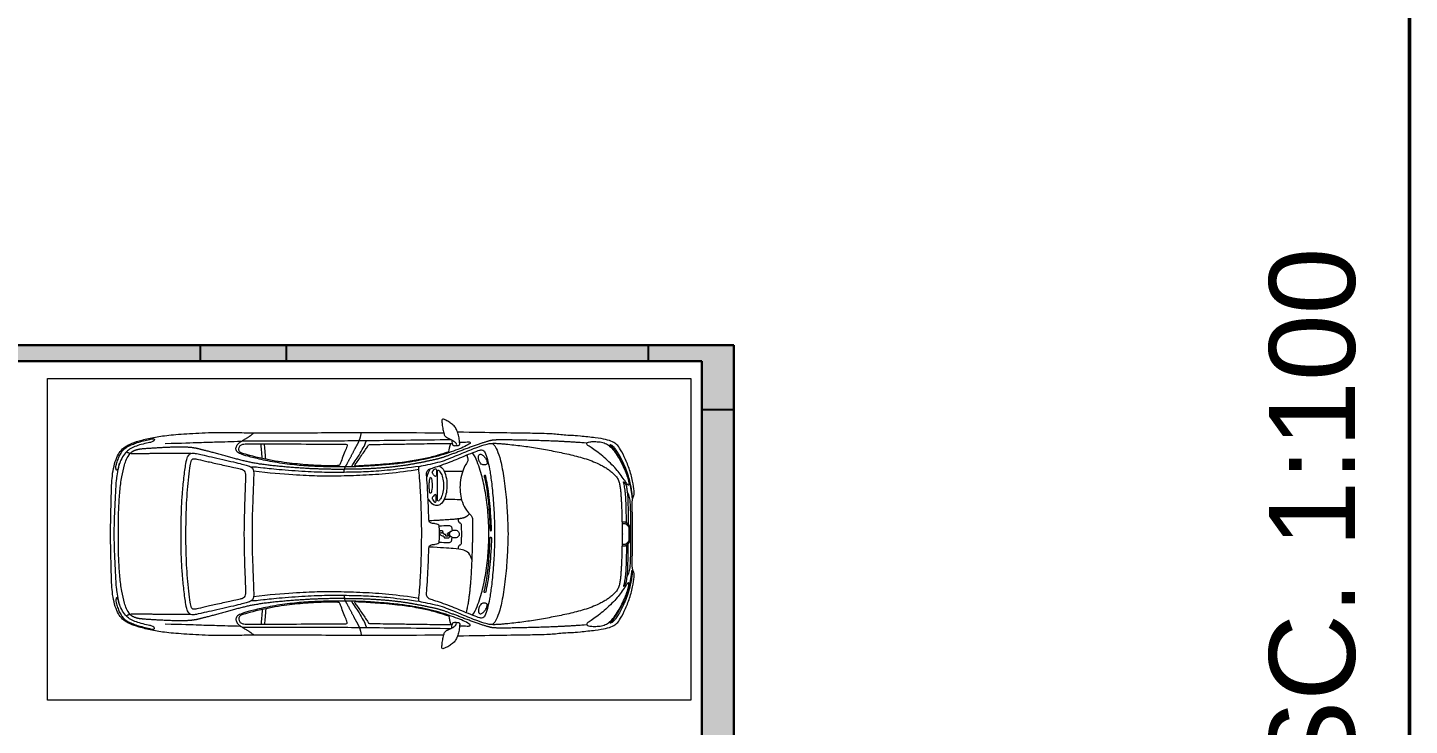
# Model space of a CAD drawing. Header units: metres. Extents: x 42 to 294, y -52 to 32.
# Drawn here: x 154.91 to 167.79, y -3.41 to 3.1 of the extents above; entities that cross this region are included whole.
import ezdxf

# ---------------------------------------------------------------- set-up
doc = ezdxf.new("R2010")
doc.units = ezdxf.units.M
doc.header["$LTSCALE"] = 0.15
for name, color, linetype, lineweight in [('A-WALL', 2, 'Continuous', 30), ('L-DETLGEM', 6, 'Continuous', 9), ('RECUADRO', 82, 'Continuous', 50), ('Vista', 2, 'Continuous', 20)]:
    doc.layers.add(name, color=color, linetype=linetype, lineweight=lineweight)
doc.layers.add('Hatch', color=8, linetype='Continuous')
doc.layers.add('MUROS', color=11, linetype='Continuous')
doc.styles.get("Standard").update_dxf_attribs({"font": 'arial.ttf', "height": 0.15})

# ---------------------------------------------------------------- blocks, each defined once
blk = doc.blocks.new('Coche _2_ - Coche _2_-13-01 P_Baja')
at = {"layer": 'L-DETLGEM'}
for points in [[(-0.731, 0.877), (-0.735, 0.851), (-0.739, 0.829), (-0.745, 0.825), (-0.76, 0.823), (-0.779, 0.824), (-0.795, 0.826), (-0.804, 0.831), (-0.806, 0.838), (-0.805, 0.845), (-0.801, 0.898), (-0.789, 0.944), (-0.772, 0.984), (-0.747, 1.017), (-0.713, 1.04), (-0.674, 1.062), (-0.652, 1.071), (-0.642, 1.069), (-0.638, 1.057), (-0.643, 1.014), (-0.651, 0.962), (-0.662, 0.92), (-0.674, 0.905), (-0.706, 0.89), (-0.726, 0.88), (-0.758, 0.862), (-0.775, 0.845), (-0.776, 0.833)], [(-0.786, 0.949), (-0.936, 0.947), (-1.186, 0.943), (-1.455, 0.939), (-1.611, 0.936), (-1.666, 0.933), (-1.728, 0.926), (-1.803, 0.92), (-1.828, 0.919), (-1.842, 0.921), (-1.918, 0.913), (-2.081, 0.896), (-2.17, 0.882), (-2.234, 0.861), (-2.273, 0.835), (-2.303, 0.796), (-2.353, 0.695), (-2.396, 0.586), (-2.427, 0.459), (-2.433, 0.379), (-2.43, 0.355), (-2.419, 0.331), (-2.415, 0.316), (-2.413, 0.283), (-2.417, 0.165), (-2.417, 0), (-2.417, -0.165), (-2.413, -0.283), (-2.415, -0.316), (-2.419, -0.331), (-2.43, -0.355), (-2.433, -0.379), (-2.427, -0.459), (-2.396, -0.586), (-2.353, -0.695), (-2.303, -0.796), (-2.273, -0.835), (-2.234, -0.861), (-2.17, -0.882), (-2.081, -0.896), (-1.918, -0.913), (-1.842, -0.921), (-1.828, -0.919), (-1.803, -0.92), (-1.728, -0.926), (-1.666, -0.933), (-1.611, -0.936), (-1.455, -0.939), (-1.186, -0.943), (-0.936, -0.947), (-0.786, -0.949)], [(-0.656, 0.944), (-0.149, 0.946), (0.226, 0.946), (0.907, 0.943), (1.119, 0.941), (1.289, 0.948), (1.502, 0.948), (1.751, 0.935), (1.936, 0.92), (2.065, 0.899), (2.19, 0.868), (2.271, 0.839), (2.328, 0.806), (2.371, 0.759), (2.4, 0.699), (2.425, 0.611), (2.437, 0.522), (2.443, 0.394), (2.448, 0.169), (2.451, 0), (2.448, -0.169), (2.443, -0.394), (2.437, -0.522), (2.425, -0.611), (2.4, -0.699), (2.371, -0.759), (2.328, -0.806), (2.271, -0.839), (2.19, -0.868), (2.065, -0.899), (1.936, -0.92), (1.751, -0.935), (1.502, -0.948), (1.289, -0.948), (1.119, -0.941), (0.907, -0.943), (0.226, -0.946), (-0.149, -0.946), (-0.656, -0.944)], [(0.272, 0.575), (0.273, 0.581), (0.272, 0.586), (0.272, 0.592), (0.271, 0.597), (0.27, 0.602), (0.268, 0.606), (0.267, 0.611), (0.264, 0.616), (0.262, 0.622), (0.259, 0.628), (0.256, 0.634), (0.252, 0.641), (0.248, 0.648), (0.244, 0.655), (0.24, 0.664), (0.235, 0.673), (0.23, 0.682), (0.224, 0.692), (0.219, 0.703), (0.213, 0.713), (0.208, 0.724), (0.202, 0.735), (0.197, 0.745), (0.191, 0.755), (0.186, 0.765), (0.182, 0.774), (0.177, 0.783), (0.173, 0.791), (0.169, 0.798), (0.165, 0.805), (0.161, 0.812), (0.158, 0.818), (0.155, 0.823), (0.152, 0.828), (0.149, 0.833), (0.147, 0.838), (0.144, 0.842), (0.142, 0.846), (0.14, 0.85), (0.138, 0.854), (0.136, 0.858), (0.135, 0.862), (0.133, 0.867), (0.131, 0.871), (0.13, 0.876), (0.128, 0.88), (0.126, 0.885), (0.124, 0.891), (0.123, 0.896), (0.121, 0.903), (0.119, 0.91), (0.116, 0.919), (0.114, 0.929), (0.112, 0.942), (0.111, 0.946)], [(1.239, 0.859), (1.221, 0.87), (1.206, 0.88), (1.193, 0.888), (1.181, 0.895), (1.171, 0.901), (1.162, 0.906), (1.155, 0.911), (1.148, 0.915), (1.142, 0.919), (1.136, 0.923), (1.129, 0.929), (1.123, 0.936), (1.118, 0.943)], [(-2.414, 0.367), (-2.413, 0.379), (-2.409, 0.41), (-2.4, 0.464), (-2.385, 0.519), (-2.361, 0.595), (-2.335, 0.657), (-2.292, 0.74), (-2.262, 0.786), (-2.246, 0.809), (-2.224, 0.826), (-2.212, 0.832), (-2.206, 0.833), (-2.207, 0.829), (-2.214, 0.823), (-2.228, 0.81), (-2.243, 0.789), (-2.255, 0.772), (-2.269, 0.752), (-2.275, 0.741)], [(-2.163, 0.845), (-2.177, 0.839), (-2.203, 0.823), (-2.245, 0.777), (-2.283, 0.718), (-2.318, 0.657), (-2.35, 0.585), (-2.371, 0.528), (-2.383, 0.478), (-2.384, 0.462), (-2.381, 0.454), (-2.372, 0.455), (-2.363, 0.469), (-2.352, 0.489), (-2.325, 0.527), (-2.312, 0.544)], [(-2.312, 0.544), (-2.299, 0.562), (-2.276, 0.592), (-2.227, 0.646), (-2.168, 0.701), (-2.111, 0.749), (-2.054, 0.791), (-2.007, 0.822), (-1.993, 0.832), (-1.99, 0.844), (-1.996, 0.855), (-2.017, 0.86), (-2.057, 0.862), (-2.119, 0.86), (-2.149, 0.851), (-2.163, 0.845)], [(-1.992, 0.847), (-1.952, 0.85), (-1.912, 0.853), (-1.873, 0.856), (-1.834, 0.858), (-1.796, 0.86), (-1.76, 0.862), (-1.724, 0.864), (-1.689, 0.866), (-1.656, 0.867), (-1.624, 0.868), (-1.593, 0.869), (-1.562, 0.87), (-1.533, 0.871), (-1.503, 0.872), (-1.474, 0.873), (-1.446, 0.873), (-1.417, 0.874), (-1.388, 0.875), (-1.36, 0.875), (-1.333, 0.876), (-1.307, 0.876), (-1.282, 0.877), (-1.259, 0.877), (-1.238, 0.877), (-1.219, 0.877), (-1.202, 0.877), (-1.187, 0.877), (-1.173, 0.877), (-1.161, 0.877), (-1.15, 0.877), (-1.141, 0.876), (-1.132, 0.876), (-1.125, 0.875), (-1.118, 0.875), (-1.111, 0.874), (-1.104, 0.873), (-1.097, 0.871), (-1.089, 0.87), (-1.08, 0.867), (-1.071, 0.865), (-1.059, 0.861), (-1.047, 0.858), (-1.033, 0.853), (-1.018, 0.849), (-1.003, 0.844), (-0.986, 0.838), (-0.968, 0.832), (-0.95, 0.826), (-0.932, 0.819), (-0.913, 0.812), (-0.893, 0.805), (-0.874, 0.797), (-0.854, 0.79), (-0.835, 0.783), (-0.816, 0.775), (-0.798, 0.768), (-0.78, 0.761), (-0.763, 0.755), (-0.746, 0.749), (-0.73, 0.743), (-0.715, 0.737), (-0.7, 0.732), (-0.687, 0.727), (-0.674, 0.722), (-0.662, 0.718), (-0.65, 0.714), (-0.639, 0.711), (-0.629, 0.708), (-0.618, 0.705), (-0.608, 0.702), (-0.598, 0.699), (-0.587, 0.696), (-0.576, 0.694), (-0.565, 0.691), (-0.554, 0.689), (-0.542, 0.686), (-0.53, 0.684), (-0.519, 0.681), (-0.506, 0.679), (-0.494, 0.676), (-0.482, 0.674), (-0.47, 0.671), (-0.457, 0.669), (-0.445, 0.666), (-0.432, 0.664), (-0.419, 0.661), (-0.405, 0.659), (-0.392, 0.656), (-0.378, 0.653), (-0.363, 0.651), (-0.348, 0.648), (-0.334, 0.646), (-0.318, 0.643), (-0.303, 0.641), (-0.288, 0.639), (-0.272, 0.636), (-0.256, 0.634), (-0.24, 0.632), (-0.224, 0.63), (-0.208, 0.628), (-0.191, 0.626), (-0.174, 0.624), (-0.155, 0.622), (-0.137, 0.621), (-0.117, 0.619), (-0.097, 0.617), (-0.076, 0.616), (-0.055, 0.614), (-0.034, 0.613), (-0.012, 0.611), (0.009, 0.61), (0.03, 0.609), (0.051, 0.608), (0.071, 0.607), (0.091, 0.606), (0.111, 0.606), (0.131, 0.605), (0.15, 0.605), (0.169, 0.605), (0.188, 0.604), (0.206, 0.604), (0.224, 0.604), (0.242, 0.603), (0.26, 0.603), (0.278, 0.603), (0.296, 0.602), (0.314, 0.602), (0.333, 0.602), (0.351, 0.602), (0.369, 0.602), (0.388, 0.603), (0.407, 0.603), (0.426, 0.603), (0.445, 0.604), (0.465, 0.604), (0.484, 0.605), (0.504, 0.606), (0.524, 0.606), (0.545, 0.607), (0.566, 0.608), (0.588, 0.609), (0.61, 0.61), (0.633, 0.612), (0.656, 0.613), (0.681, 0.615), (0.706, 0.616), (0.731, 0.618), (0.757, 0.62), (0.783, 0.622), (0.809, 0.624), (0.835, 0.627), (0.861, 0.629), (0.887, 0.631), (0.912, 0.634), (0.937, 0.637), (0.961, 0.639), (0.984, 0.642), (1.007, 0.645), (1.029, 0.648), (1.05, 0.651), (1.071, 0.654), (1.091, 0.658), (1.11, 0.661), (1.129, 0.665), (1.148, 0.668), (1.166, 0.672), (1.185, 0.677), (1.204, 0.681), (1.224, 0.686), (1.244, 0.691), (1.264, 0.696), (1.285, 0.702), (1.306, 0.707), (1.328, 0.713), (1.349, 0.719), (1.372, 0.725), (1.394, 0.732), (1.417, 0.738), (1.44, 0.744), (1.462, 0.75), (1.483, 0.756), (1.504, 0.761), (1.523, 0.766), (1.541, 0.771), (1.558, 0.776), (1.573, 0.78), (1.587, 0.783), (1.599, 0.786), (1.61, 0.789), (1.621, 0.792), (1.631, 0.794), (1.64, 0.796), (1.649, 0.798), (1.657, 0.8), (1.666, 0.801), (1.674, 0.802), (1.682, 0.804), (1.691, 0.805), (1.7, 0.806), (1.709, 0.807), (1.719, 0.807), (1.729, 0.808), (1.741, 0.809), (1.753, 0.809), (1.766, 0.81), (1.779, 0.81), (1.794, 0.81), (1.809, 0.81), (1.826, 0.81), (1.843, 0.81), (1.861, 0.809), (1.88, 0.808), (1.9, 0.808), (1.92, 0.807), (1.941, 0.806), (1.962, 0.805), (1.983, 0.804), (2.004, 0.803), (2.025, 0.801), (2.045, 0.8), (2.065, 0.799), (2.083, 0.798), (2.101, 0.797), (2.116, 0.796), (2.13, 0.795), (2.141, 0.794), (2.152, 0.793), (2.161, 0.792), (2.169, 0.791), (2.176, 0.79), (2.182, 0.789), (2.188, 0.789), (2.193, 0.788), (2.199, 0.786), (2.204, 0.785), (2.209, 0.784), (2.214, 0.782), (2.219, 0.78), (2.224, 0.779), (2.229, 0.776), (2.234, 0.774), (2.239, 0.771), (2.245, 0.768), (2.25, 0.765), (2.255, 0.762), (2.259, 0.758), (2.264, 0.754), (2.267, 0.751)], [(-1.252, 0.131), (-1.25, 0.184), (-1.243, 0.313), (-1.218, 0.527), (-1.187, 0.693), (-1.154, 0.788), (-1.124, 0.836), (-1.107, 0.846), (-1.084, 0.845), (-1.041, 0.834), (-0.945, 0.802), (-0.781, 0.733), (-0.701, 0.7), (-0.627, 0.673), (-0.532, 0.652), (-0.436, 0.632), (-0.424, 0.628), (-0.423, 0.616), (-0.431, 0.526), (-0.44, 0.414), (-0.448, 0.227), (-0.451, 0.024), (-0.452, 0), (-0.451, -0.016), (-0.451, -0.054)], [(-1.129, 0.109), (-1.128, 0.153), (-1.124, 0.261), (-1.106, 0.459), (-1.088, 0.584), (-1.07, 0.675), (-1.046, 0.756), (-1.03, 0.779), (-1.01, 0.786), (-0.986, 0.781), (-0.914, 0.753), (-0.82, 0.715), (-0.757, 0.689), (-0.675, 0.656), (-0.597, 0.629), (-0.531, 0.61), (-0.509, 0.597), (-0.496, 0.578), (-0.497, 0.547), (-0.507, 0.409), (-0.513, 0.288), (-0.516, 0.185), (-0.517, 0.129), (-0.523, 0.108), (-0.54, 0.099), (-0.58, 0.096), (-0.606, 0.09), (-0.614, 0.077), (-0.616, 0.051), (-0.617, 0), (-0.617, -0.034), (-0.616, -0.047)], [(-0.804, 0.855), (-0.835, 0.856), (-0.863, 0.857), (-0.888, 0.859), (-0.901, 0.857), (-0.906, 0.849), (-0.9, 0.841), (-0.839, 0.807), (-0.772, 0.782), (-0.678, 0.748), (-0.58, 0.719), (-0.474, 0.694), (-0.374, 0.676), (-0.248, 0.656), (-0.101, 0.643), (0.044, 0.632), (0.18, 0.626), (0.313, 0.626), (0.442, 0.626), (0.604, 0.632), (0.777, 0.647), (0.966, 0.675), (1.127, 0.713), (1.212, 0.736), (1.264, 0.756), (1.283, 0.782), (1.28, 0.817), (1.259, 0.844), (1.233, 0.865), (1.219, 0.868), (1.127, 0.868), (0.872, 0.868), (0.596, 0.869), (0.33, 0.869), (0.081, 0.872), (-0.275, 0.875), (-0.596, 0.88), (-0.726, 0.88)], [(-0.703, 0.766), (-0.644, 0.747), (-0.591, 0.73), (-0.53, 0.714), (-0.47, 0.7), (-0.4, 0.687), (-0.326, 0.674), (-0.255, 0.665), (-0.15, 0.654), (-0.038, 0.645), (0.052, 0.639), (0.118, 0.635), (0.155, 0.633), (0.169, 0.634), (0.174, 0.635), (0.175, 0.639), (0.165, 0.653), (0.136, 0.693), (0.102, 0.744), (0.071, 0.788), (0.049, 0.823), (0.045, 0.831), (0.041, 0.833), (0.033, 0.834), (-0.06, 0.836), (-0.184, 0.837), (-0.35, 0.84), (-0.548, 0.843), (-0.699, 0.845), (-0.736, 0.845)], [(-0.701, 0.757), (-0.707, 0.788), (-0.715, 0.821), (-0.724, 0.845)], [(0.205, 0.627), (0.164, 0.689), (0.132, 0.734), (0.092, 0.807), (0.075, 0.836), (0.063, 0.872)], [(1.247, 0.77), (1.252, 0.776), (1.257, 0.793), (1.248, 0.822), (1.226, 0.836), (1.189, 0.842), (1.12, 0.841), (0.973, 0.84), (0.556, 0.839), (0.309, 0.837), (0.249, 0.837), (0.242, 0.832), (0.242, 0.82), (0.264, 0.771), (0.281, 0.727), (0.289, 0.706)], [(1.003, 0.697), (1.008, 0.756), (1.012, 0.806), (1.016, 0.84)], [(1.035, 0.703), (1.039, 0.759), (1.044, 0.808), (1.047, 0.841)], [(1.235, 0.862), (1.321, 0.859), (1.478, 0.855), (1.6, 0.851), (1.78, 0.845), (1.941, 0.841)], [(2.384, 0.684), (2.379, 0.699), (2.37, 0.728), (2.347, 0.764), (2.324, 0.793), (2.293, 0.815), (2.25, 0.835), (2.202, 0.852), (2.145, 0.868), (2.082, 0.884), (2.052, 0.889), (2.042, 0.885), (2.041, 0.877), (2.045, 0.868), (2.059, 0.86), (2.07, 0.857)], [(2.07, 0.857), (2.08, 0.853), (2.109, 0.848), (2.185, 0.83), (2.235, 0.811), (2.286, 0.784), (2.32, 0.748), (2.356, 0.689), (2.374, 0.633), (2.38, 0.603), (2.389, 0.595), (2.398, 0.597), (2.401, 0.61), (2.399, 0.638), (2.389, 0.67), (2.384, 0.684)], [(-2.275, 0.741), (-2.282, 0.731), (-2.294, 0.708), (-2.311, 0.678), (-2.326, 0.65), (-2.344, 0.608), (-2.36, 0.57), (-2.372, 0.534), (-2.385, 0.493), (-2.394, 0.457), (-2.401, 0.421), (-2.407, 0.382), (-2.41, 0.357), (-2.411, 0.343), (-2.412, 0.34), (-2.414, 0.339), (-2.416, 0.341), (-2.416, 0.343), (-2.416, 0.356), (-2.414, 0.367)], [(-0.925, 0.758), (-0.959, 0.706), (-1.001, 0.588), (-1.038, 0.439), (-1.067, 0.245), (-1.078, 0.061), (-1.076, 0), (-1.078, -0.061), (-1.067, -0.245), (-1.038, -0.439), (-1.001, -0.588), (-0.959, -0.706), (-0.925, -0.758)], [(-1.014, 0.739), (-1.02, 0.735), (-1.033, 0.724), (-1.05, 0.701), (-1.059, 0.679), (-1.064, 0.66), (-1.059, 0.65), (-1.048, 0.645), (-1.036, 0.644), (-1.031, 0.644)], [(-1.031, 0.644), (-1.025, 0.644), (-1.015, 0.645), (-0.999, 0.657), (-0.983, 0.69), (-0.979, 0.717), (-0.983, 0.737), (-0.994, 0.746), (-1.007, 0.743), (-1.014, 0.739)], [(-0.873, -0.736), (-0.882, -0.696), (-0.882, -0.682), (-0.877, -0.669), (-0.847, -0.628), (-0.819, -0.548), (-0.806, -0.455), (-0.81, -0.371), (-0.826, -0.296), (-0.867, -0.217), (-0.91, -0.175), (-0.924, -0.157), (-0.926, -0.119), (-0.924, 0), (-0.924, 0.007), (-0.924, 0.015), (-0.924, 0.023), (-0.924, 0.031), (-0.924, 0.04), (-0.924, 0.049), (-0.924, 0.06), (-0.924, 0.071), (-0.923, 0.084), (-0.923, 0.098), (-0.923, 0.113), (-0.922, 0.13), (-0.922, 0.148), (-0.921, 0.167), (-0.92, 0.187), (-0.919, 0.209), (-0.919, 0.232), (-0.917, 0.256), (-0.916, 0.281), (-0.915, 0.306), (-0.914, 0.331), (-0.912, 0.356), (-0.911, 0.381), (-0.909, 0.404), (-0.908, 0.426), (-0.906, 0.447), (-0.905, 0.467), (-0.903, 0.486), (-0.901, 0.505), (-0.9, 0.523), (-0.898, 0.542), (-0.896, 0.559), (-0.893, 0.578), (-0.891, 0.596), (-0.888, 0.615), (-0.885, 0.636), (-0.881, 0.657), (-0.877, 0.681), (-0.872, 0.706), (-0.867, 0.734)], [(0.289, 0.706), (0.297, 0.685), (0.313, 0.646), (0.32, 0.638), (0.344, 0.636), (0.438, 0.636), (0.533, 0.639), (0.635, 0.645), (0.73, 0.655), (0.832, 0.667), (0.939, 0.683), (1.067, 0.709), (1.186, 0.741), (1.231, 0.755), (1.243, 0.763), (1.247, 0.77)], [(1.129, 0.168), (1.127, 0.229), (1.122, 0.364), (1.116, 0.518), (1.114, 0.575), (1.122, 0.609), (1.14, 0.628), (1.189, 0.644), (1.368, 0.687), (1.606, 0.74), (1.667, 0.754), (1.693, 0.756), (1.715, 0.746), (1.731, 0.723), (1.748, 0.67), (1.767, 0.523), (1.782, 0.371), (1.788, 0.256), (1.793, 0.118), (1.793, 0), (1.793, -0.079), (1.792, -0.122)], [(1.204, 0.154), (1.203, 0.211), (1.199, 0.343), (1.193, 0.474), (1.19, 0.542), (1.192, 0.57), (1.203, 0.589), (1.219, 0.601), (1.248, 0.61), (1.31, 0.622), (1.458, 0.656), (1.569, 0.681), (1.656, 0.7), (1.675, 0.703), (1.69, 0.697), (1.7, 0.682), (1.71, 0.625), (1.725, 0.5), (1.735, 0.384), (1.743, 0.254), (1.746, 0.143), (1.748, 0.032), (1.747, 0), (1.747, -0.021), (1.747, -0.045)], [(1.701, 0.752), (1.719, 0.752), (1.739, 0.752), (1.76, 0.752), (1.782, 0.752), (1.804, 0.752), (1.827, 0.752), (1.85, 0.752), (1.872, 0.751), (1.894, 0.751), (1.915, 0.751), (1.935, 0.751), (1.955, 0.75), (1.975, 0.75), (1.994, 0.75), (2.014, 0.75), (2.033, 0.75), (2.053, 0.749), (2.073, 0.749), (2.092, 0.749), (2.111, 0.748), (2.129, 0.748), (2.147, 0.748), (2.162, 0.748), (2.177, 0.747), (2.189, 0.747), (2.2, 0.747), (2.21, 0.747), (2.218, 0.747), (2.225, 0.747), (2.232, 0.747), (2.237, 0.747), (2.242, 0.747), (2.246, 0.748), (2.25, 0.748), (2.253, 0.748), (2.257, 0.749), (2.26, 0.749), (2.263, 0.75), (2.267, 0.75), (2.27, 0.751), (2.274, 0.752), (2.278, 0.753), (2.282, 0.755), (2.286, 0.756), (2.291, 0.758), (2.295, 0.76), (2.301, 0.763), (2.304, 0.764)], [(2.267, 0.751), (2.297, 0.713), (2.322, 0.645), (2.347, 0.536), (2.365, 0.401), (2.374, 0.249), (2.378, 0.07), (2.377, 0), (2.378, -0.07), (2.374, -0.249), (2.365, -0.401), (2.347, -0.536), (2.322, -0.645), (2.297, -0.713), (2.267, -0.751)], [(2.366, 0.659), (2.386, 0.573), (2.396, 0.499), (2.402, 0.394), (2.411, 0.204), (2.416, 0.04), (2.416, 0), (2.416, -0.04), (2.411, -0.204), (2.402, -0.394), (2.396, -0.499), (2.386, -0.573), (2.366, -0.659)], [(-0.432, 0.63), (-0.327, 0.616), (-0.146, 0.593), (0.048, 0.579), (0.224, 0.575), (0.413, 0.573), (0.589, 0.578), (0.868, 0.597), (1.042, 0.617), (1.111, 0.624), (1.12, 0.625), (1.136, 0.622)], [(-0.425, 0.6), (-0.332, 0.585), (-0.133, 0.56), (0.093, 0.546), (0.339, 0.539), (0.521, 0.539), (0.723, 0.548), (0.971, 0.567), (1.117, 0.587)], [(-2.367, 0.392), (-2.381, 0.374), (-2.391, 0.338), (-2.397, 0.294), (-2.399, 0.232), (-2.402, 0.13), (-2.402, 0), (-2.402, -0.13), (-2.399, -0.232), (-2.397, -0.294), (-2.391, -0.338), (-2.381, -0.374), (-2.367, -0.392)], [(-2.361, 0.107), (-2.358, 0.269), (-2.355, 0.336), (-2.349, 0.395), (-2.341, 0.453), (-2.334, 0.475), (-2.332, 0.488), (-2.34, 0.488), (-2.347, 0.476), (-2.358, 0.453), (-2.365, 0.419), (-2.373, 0.34), (-2.375, 0.27), (-2.376, 0.116), (-2.375, 0.092)], [(-0.451, -0.054), (-0.45, -0.092), (-0.448, -0.227), (-0.44, -0.414), (-0.431, -0.526), (-0.423, -0.616), (-0.424, -0.628), (-0.436, -0.632), (-0.532, -0.652), (-0.627, -0.673), (-0.701, -0.7), (-0.781, -0.733), (-0.945, -0.802), (-1.041, -0.834), (-1.084, -0.845), (-1.107, -0.846), (-1.124, -0.836), (-1.154, -0.788), (-1.187, -0.693), (-1.218, -0.527), (-1.243, -0.313), (-1.254, -0.119), (-1.257, 0), (-1.255, 0.079), (-1.252, 0.131)], [(-0.918, 0.238), (-0.907, 0.198), (-0.879, 0.165), (-0.834, 0.145), (-0.767, 0.137), (-0.629, 0.128), (-0.519, 0.122)], [(-0.792, -0.14), (-0.792, -0.117), (-0.798, -0.107), (-0.812, -0.104), (-0.82, -0.093), (-0.82, -0.071), (-0.821, -0.024), (-0.821, 0), (-0.821, 0.024), (-0.82, 0.071), (-0.82, 0.093), (-0.812, 0.104), (-0.798, 0.107), (-0.792, 0.117), (-0.792, 0.14)], [(1.792, -0.122), (1.791, -0.164), (1.788, -0.256), (1.782, -0.371), (1.767, -0.523), (1.748, -0.67), (1.731, -0.723), (1.715, -0.746), (1.693, -0.756), (1.667, -0.754), (1.606, -0.74), (1.368, -0.687), (1.189, -0.644), (1.14, -0.628), (1.122, -0.609), (1.114, -0.575), (1.116, -0.518), (1.122, -0.364), (1.13, -0.161), (1.131, 0), (1.13, 0.108), (1.129, 0.168)], [(1.747, -0.045), (1.747, -0.069), (1.746, -0.143), (1.743, -0.254), (1.735, -0.384), (1.725, -0.5), (1.71, -0.625), (1.7, -0.682), (1.69, -0.697), (1.675, -0.703), (1.656, -0.7), (1.569, -0.681), (1.458, -0.656), (1.31, -0.622), (1.248, -0.61), (1.219, -0.601), (1.203, -0.589), (1.192, -0.57), (1.19, -0.542), (1.193, -0.474), (1.199, -0.343), (1.204, -0.146), (1.207, 0), (1.205, 0.097), (1.204, 0.154)], [(-2.319, -0.114), (-2.32, -0.114), (-2.33, -0.113), (-2.338, -0.113), (-2.344, -0.113), (-2.348, -0.112), (-2.351, -0.112), (-2.354, -0.111), (-2.356, -0.11), (-2.357, -0.109), (-2.359, -0.108), (-2.36, -0.107), (-2.362, -0.106), (-2.363, -0.105), (-2.365, -0.103), (-2.367, -0.102), (-2.369, -0.1), (-2.371, -0.097), (-2.373, -0.095), (-2.375, -0.092), (-2.377, -0.089), (-2.38, -0.086), (-2.382, -0.084), (-2.384, -0.081), (-2.386, -0.079), (-2.387, -0.076), (-2.389, -0.074), (-2.39, -0.073), (-2.391, -0.071), (-2.391, -0.069), (-2.392, -0.068), (-2.393, -0.067), (-2.393, -0.065), (-2.393, -0.064), (-2.394, -0.061), (-2.394, -0.058), (-2.394, -0.052), (-2.394, -0.044), (-2.394, -0.034), (-2.394, -0.019), (-2.394, 0), (-2.394, 0.019), (-2.394, 0.034), (-2.394, 0.044), (-2.394, 0.052), (-2.394, 0.058), (-2.394, 0.061), (-2.393, 0.064), (-2.393, 0.065), (-2.393, 0.067), (-2.392, 0.068), (-2.391, 0.069), (-2.391, 0.071), (-2.39, 0.073), (-2.389, 0.074), (-2.387, 0.076), (-2.386, 0.079), (-2.384, 0.081), (-2.382, 0.084), (-2.38, 0.086), (-2.377, 0.089), (-2.375, 0.092), (-2.373, 0.095), (-2.371, 0.097), (-2.369, 0.1), (-2.367, 0.102), (-2.365, 0.103), (-2.363, 0.105), (-2.362, 0.106), (-2.36, 0.107), (-2.359, 0.108), (-2.357, 0.109), (-2.356, 0.11), (-2.354, 0.111), (-2.351, 0.112), (-2.348, 0.112), (-2.344, 0.113), (-2.338, 0.113), (-2.33, 0.113), (-2.32, 0.114), (-2.319, 0.114)], [(-2.319, -0.099), (-2.323, -0.099), (-2.331, -0.099), (-2.337, -0.099), (-2.342, -0.099), (-2.345, -0.098), (-2.347, -0.098), (-2.349, -0.098), (-2.35, -0.097), (-2.351, -0.097), (-2.353, -0.096), (-2.354, -0.096), (-2.355, -0.095), (-2.356, -0.095), (-2.357, -0.094), (-2.358, -0.093), (-2.359, -0.092), (-2.361, -0.091), (-2.362, -0.089), (-2.363, -0.088), (-2.365, -0.087), (-2.366, -0.085), (-2.367, -0.084), (-2.369, -0.082), (-2.37, -0.081), (-2.371, -0.079), (-2.372, -0.078), (-2.374, -0.076), (-2.375, -0.075), (-2.376, -0.073), (-2.377, -0.072), (-2.378, -0.071), (-2.379, -0.069), (-2.379, -0.068), (-2.38, -0.067), (-2.381, -0.066), (-2.381, -0.064), (-2.381, -0.063), (-2.382, -0.062), (-2.382, -0.06), (-2.382, -0.059), (-2.383, -0.056), (-2.383, -0.053), (-2.383, -0.047), (-2.383, -0.04), (-2.383, -0.03), (-2.383, -0.017), (-2.383, 0), (-2.383, 0.017), (-2.383, 0.03), (-2.383, 0.04), (-2.383, 0.047), (-2.383, 0.053), (-2.383, 0.056), (-2.382, 0.059), (-2.382, 0.06), (-2.382, 0.062), (-2.381, 0.063), (-2.381, 0.064), (-2.381, 0.066), (-2.38, 0.067), (-2.379, 0.068), (-2.379, 0.069), (-2.378, 0.071), (-2.377, 0.072), (-2.376, 0.073), (-2.375, 0.075), (-2.374, 0.076), (-2.372, 0.078), (-2.371, 0.079), (-2.37, 0.081), (-2.369, 0.082), (-2.367, 0.084), (-2.366, 0.085), (-2.365, 0.087), (-2.363, 0.088), (-2.362, 0.089), (-2.361, 0.091), (-2.359, 0.092), (-2.358, 0.093), (-2.357, 0.094), (-2.356, 0.095), (-2.355, 0.095), (-2.354, 0.096), (-2.353, 0.096), (-2.351, 0.097), (-2.35, 0.097), (-2.349, 0.098), (-2.347, 0.098), (-2.345, 0.098), (-2.342, 0.099), (-2.337, 0.099), (-2.331, 0.099), (-2.323, 0.099), (-2.319, 0.099)], [(-0.616, -0.047), (-0.616, -0.06), (-0.614, -0.077), (-0.606, -0.09), (-0.58, -0.096), (-0.54, -0.099), (-0.523, -0.108), (-0.517, -0.129), (-0.516, -0.185), (-0.513, -0.288), (-0.507, -0.409), (-0.497, -0.547), (-0.496, -0.578), (-0.509, -0.597), (-0.531, -0.61), (-0.597, -0.629), (-0.675, -0.656), (-0.757, -0.689), (-0.82, -0.715), (-0.914, -0.753), (-0.986, -0.781), (-1.01, -0.786), (-1.03, -0.779), (-1.046, -0.756), (-1.07, -0.675), (-1.088, -0.584), (-1.106, -0.459), (-1.124, -0.261), (-1.13, -0.098), (-1.131, 0), (-1.13, 0.066), (-1.129, 0.109)], [(-0.712, -0.009), (-0.713, -0.012), (-0.717, -0.022), (-0.734, -0.034), (-0.75, -0.037), (-0.772, -0.036), (-0.79, -0.029), (-0.8, -0.014), (-0.801, 0), (-0.8, 0.009), (-0.799, 0.014)], [(-0.799, 0.014), (-0.797, 0.019), (-0.79, 0.029), (-0.772, 0.036), (-0.75, 0.037), (-0.734, 0.034), (-0.717, 0.022), (-0.711, 0.007), (-0.711, 0), (-0.711, -0.005), (-0.712, -0.009)], [(-0.613, 0.076), (-0.647, 0.078), (-0.702, 0.079), (-0.719, 0.077), (-0.729, 0.069), (-0.733, 0.056), (-0.734, 0.034)], [(-0.722, 0.025), (-0.704, 0.012), (-0.695, 0.008), (-0.692, 0.003), (-0.691, 0), (-0.692, -0.003), (-0.695, -0.008), (-0.704, -0.012), (-0.722, -0.025)], [(-0.699, 0.01), (-0.696, 0.014), (-0.694, 0.02), (-0.691, 0.021), (-0.68, 0.021), (-0.677, 0.019), (-0.676, 0.016), (-0.676, 0.008), (-0.672, 0.005), (-0.665, 0.005), (-0.662, 0.004), (-0.66, 0), (-0.657, -0.005), (-0.654, -0.007), (-0.648, -0.008), (-0.64, -0.008), (-0.635, -0.01), (-0.635, -0.013), (-0.639, -0.014), (-0.645, -0.013), (-0.648, -0.015), (-0.65, -0.02), (-0.65, -0.024), (-0.646, -0.027), (-0.641, -0.029), (-0.631, -0.03), (-0.622, -0.03), (-0.619, -0.029), (-0.618, -0.026), (-0.619, -0.015), (-0.619, -0.003), (-0.619, 0), (-0.621, 0.004), (-0.63, 0.01), (-0.644, 0.017), (-0.652, 0.018), (-0.657, 0.021), (-0.657, 0.027), (-0.661, 0.034), (-0.667, 0.037), (-0.676, 0.037), (-0.701, 0.036), (-0.708, 0.033), (-0.711, 0.026), (-0.711, 0.017)], [(-2.361, -0.107), (-2.358, -0.269), (-2.355, -0.336), (-2.349, -0.395), (-2.341, -0.453), (-2.334, -0.475), (-2.332, -0.488), (-2.34, -0.488), (-2.347, -0.476), (-2.358, -0.453), (-2.365, -0.419), (-2.373, -0.34), (-2.375, -0.27), (-2.376, -0.116), (-2.375, -0.092)], [(-0.896, -0.188), (-0.895, -0.186), (-0.889, -0.18), (-0.884, -0.174), (-0.879, -0.17), (-0.873, -0.166), (-0.868, -0.162), (-0.862, -0.159), (-0.856, -0.156), (-0.85, -0.153), (-0.844, -0.151), (-0.837, -0.149), (-0.831, -0.147), (-0.823, -0.145), (-0.815, -0.144), (-0.807, -0.143), (-0.797, -0.141), (-0.786, -0.14), (-0.774, -0.139), (-0.76, -0.137), (-0.744, -0.136), (-0.726, -0.135), (-0.705, -0.133), (-0.682, -0.132), (-0.656, -0.13), (-0.627, -0.128), (-0.595, -0.126), (-0.559, -0.124), (-0.519, -0.122)], [(-0.613, -0.076), (-0.647, -0.078), (-0.702, -0.079), (-0.719, -0.077), (-0.729, -0.069), (-0.733, -0.056), (-0.734, -0.034)], [(-2.275, -0.741), (-2.282, -0.731), (-2.294, -0.708), (-2.311, -0.678), (-2.326, -0.65), (-2.344, -0.608), (-2.36, -0.57), (-2.372, -0.534), (-2.385, -0.493), (-2.394, -0.457), (-2.401, -0.421), (-2.407, -0.382), (-2.41, -0.357), (-2.411, -0.343), (-2.412, -0.34), (-2.414, -0.339), (-2.416, -0.341), (-2.416, -0.343), (-2.416, -0.356), (-2.414, -0.367)], [(-2.414, -0.367), (-2.413, -0.379), (-2.409, -0.41), (-2.4, -0.464), (-2.385, -0.519), (-2.361, -0.595), (-2.335, -0.657), (-2.292, -0.74), (-2.262, -0.786), (-2.246, -0.809), (-2.224, -0.826), (-2.212, -0.832), (-2.206, -0.833), (-2.207, -0.829), (-2.214, -0.823), (-2.228, -0.81), (-2.243, -0.789), (-2.255, -0.772), (-2.269, -0.752), (-2.275, -0.741)], [(-0.822, -0.319), (-0.772, -0.32), (-0.708, -0.321), (-0.66, -0.321)], [(-0.617, -0.636), (-0.647, -0.613), (-0.669, -0.573), (-0.687, -0.498), (-0.688, -0.424), (-0.675, -0.351), (-0.645, -0.289), (-0.61, -0.265), (-0.575, -0.264), (-0.544, -0.281), (-0.511, -0.327)], [(-0.627, -0.571), (-0.635, -0.559), (-0.648, -0.528), (-0.656, -0.462), (-0.654, -0.406), (-0.637, -0.345), (-0.616, -0.311), (-0.607, -0.305), (-0.603, -0.307)], [(-0.603, -0.307), (-0.6, -0.308), (-0.597, -0.319), (-0.598, -0.399), (-0.598, -0.507), (-0.597, -0.588), (-0.604, -0.604), (-0.62, -0.584), (-0.627, -0.571)], [(-0.545, -0.501), (-0.546, -0.492), (-0.548, -0.473), (-0.548, -0.43), (-0.544, -0.4), (-0.539, -0.382), (-0.53, -0.378), (-0.527, -0.386), (-0.525, -0.396)], [(-2.163, -0.845), (-2.177, -0.839), (-2.203, -0.823), (-2.245, -0.777), (-2.283, -0.718), (-2.318, -0.657), (-2.35, -0.585), (-2.371, -0.528), (-2.383, -0.478), (-2.384, -0.462), (-2.381, -0.454), (-2.372, -0.455), (-2.363, -0.469), (-2.352, -0.489), (-2.325, -0.527), (-2.312, -0.544)], [(-0.525, -0.396), (-0.524, -0.406), (-0.52, -0.439), (-0.521, -0.47), (-0.527, -0.517), (-0.531, -0.532), (-0.54, -0.525), (-0.544, -0.51), (-0.545, -0.501)], [(-2.312, -0.544), (-2.299, -0.562), (-2.276, -0.592), (-2.227, -0.646), (-2.168, -0.701), (-2.111, -0.749), (-2.054, -0.791), (-2.007, -0.822), (-1.993, -0.832), (-1.99, -0.844), (-1.996, -0.855), (-2.017, -0.86), (-2.057, -0.862), (-2.119, -0.86), (-2.149, -0.851), (-2.163, -0.845)], [(-1.992, -0.847), (-1.952, -0.85), (-1.912, -0.853), (-1.873, -0.856), (-1.834, -0.858), (-1.796, -0.86), (-1.76, -0.862), (-1.724, -0.864), (-1.689, -0.866), (-1.656, -0.867), (-1.624, -0.868), (-1.593, -0.869), (-1.562, -0.87), (-1.533, -0.871), (-1.503, -0.872), (-1.474, -0.873), (-1.446, -0.873), (-1.417, -0.874), (-1.388, -0.875), (-1.36, -0.875), (-1.333, -0.876), (-1.307, -0.876), (-1.282, -0.877), (-1.259, -0.877), (-1.238, -0.877), (-1.219, -0.877), (-1.202, -0.877), (-1.187, -0.877), (-1.173, -0.877), (-1.161, -0.877), (-1.15, -0.877), (-1.141, -0.876), (-1.132, -0.876), (-1.125, -0.875), (-1.118, -0.875), (-1.111, -0.874), (-1.104, -0.873), (-1.097, -0.871), (-1.089, -0.87), (-1.08, -0.867), (-1.071, -0.865), (-1.059, -0.861), (-1.047, -0.858), (-1.033, -0.853), (-1.018, -0.849), (-1.003, -0.844), (-0.986, -0.838), (-0.968, -0.832), (-0.95, -0.826), (-0.932, -0.819), (-0.913, -0.812), (-0.893, -0.805), (-0.874, -0.797), (-0.854, -0.79), (-0.835, -0.783), (-0.816, -0.775), (-0.798, -0.768), (-0.78, -0.761), (-0.763, -0.755), (-0.746, -0.749), (-0.73, -0.743), (-0.715, -0.737), (-0.7, -0.732), (-0.687, -0.727), (-0.674, -0.722), (-0.662, -0.718), (-0.65, -0.714), (-0.639, -0.711), (-0.629, -0.708), (-0.618, -0.705), (-0.608, -0.702), (-0.598, -0.699), (-0.587, -0.696), (-0.576, -0.694), (-0.565, -0.691), (-0.554, -0.689), (-0.542, -0.686), (-0.53, -0.684), (-0.519, -0.681), (-0.506, -0.679), (-0.494, -0.676), (-0.482, -0.674), (-0.47, -0.671), (-0.457, -0.669), (-0.445, -0.666), (-0.432, -0.664), (-0.419, -0.661), (-0.405, -0.659), (-0.392, -0.656), (-0.378, -0.653), (-0.363, -0.651), (-0.348, -0.648), (-0.334, -0.646), (-0.318, -0.643), (-0.303, -0.641), (-0.288, -0.639), (-0.272, -0.636), (-0.256, -0.634), (-0.24, -0.632), (-0.224, -0.63), (-0.208, -0.628), (-0.191, -0.626), (-0.174, -0.624), (-0.155, -0.622), (-0.137, -0.621), (-0.117, -0.619), (-0.097, -0.617), (-0.076, -0.616), (-0.055, -0.614), (-0.034, -0.613), (-0.012, -0.611), (0.009, -0.61), (0.03, -0.609), (0.051, -0.608), (0.071, -0.607), (0.091, -0.606), (0.111, -0.606), (0.131, -0.605), (0.15, -0.605), (0.169, -0.605), (0.188, -0.604), (0.206, -0.604), (0.224, -0.604), (0.242, -0.603), (0.26, -0.603), (0.278, -0.603), (0.296, -0.602), (0.314, -0.602), (0.333, -0.602), (0.351, -0.602), (0.369, -0.602), (0.388, -0.603), (0.407, -0.603), (0.426, -0.603), (0.445, -0.604), (0.465, -0.604), (0.484, -0.605), (0.504, -0.606), (0.524, -0.606), (0.545, -0.607), (0.566, -0.608), (0.588, -0.609), (0.61, -0.61), (0.633, -0.612), (0.656, -0.613), (0.681, -0.615), (0.706, -0.616), (0.731, -0.618), (0.757, -0.62), (0.783, -0.622), (0.809, -0.624), (0.835, -0.627), (0.861, -0.629), (0.887, -0.631), (0.912, -0.634), (0.937, -0.637), (0.961, -0.639), (0.984, -0.642), (1.007, -0.645), (1.029, -0.648), (1.05, -0.651), (1.071, -0.654), (1.091, -0.658), (1.11, -0.661), (1.129, -0.665), (1.148, -0.668), (1.166, -0.672), (1.185, -0.677), (1.204, -0.681), (1.224, -0.686), (1.244, -0.691), (1.264, -0.696), (1.285, -0.702), (1.306, -0.707), (1.328, -0.713), (1.349, -0.719), (1.372, -0.725), (1.394, -0.732), (1.417, -0.738), (1.44, -0.744), (1.462, -0.75), (1.483, -0.756), (1.504, -0.761), (1.523, -0.766), (1.541, -0.771), (1.558, -0.776), (1.573, -0.78), (1.587, -0.783), (1.599, -0.786), (1.61, -0.789), (1.621, -0.792), (1.631, -0.794), (1.64, -0.796), (1.649, -0.798), (1.657, -0.8), (1.666, -0.801), (1.674, -0.802), (1.682, -0.804), (1.691, -0.805), (1.7, -0.806), (1.709, -0.807), (1.719, -0.807), (1.729, -0.808), (1.741, -0.809), (1.753, -0.809), (1.766, -0.81), (1.779, -0.81), (1.794, -0.81), (1.809, -0.81), (1.826, -0.81), (1.843, -0.81), (1.861, -0.809), (1.88, -0.808), (1.9, -0.808), (1.92, -0.807), (1.941, -0.806), (1.962, -0.805), (1.983, -0.804), (2.004, -0.803), (2.025, -0.801), (2.045, -0.8), (2.065, -0.799), (2.083, -0.798), (2.101, -0.797), (2.116, -0.796), (2.13, -0.795), (2.141, -0.794), (2.152, -0.793), (2.161, -0.792), (2.169, -0.791), (2.176, -0.79), (2.182, -0.789), (2.188, -0.789), (2.193, -0.788), (2.199, -0.786), (2.204, -0.785), (2.209, -0.784), (2.214, -0.782), (2.219, -0.78), (2.224, -0.779), (2.229, -0.776), (2.234, -0.774), (2.239, -0.771), (2.245, -0.768), (2.25, -0.765), (2.255, -0.762), (2.259, -0.758), (2.264, -0.754), (2.267, -0.751)], [(-0.804, -0.855), (-0.835, -0.856), (-0.863, -0.857), (-0.888, -0.859), (-0.901, -0.857), (-0.906, -0.849), (-0.9, -0.841), (-0.839, -0.807), (-0.772, -0.782), (-0.678, -0.748), (-0.58, -0.719), (-0.474, -0.694), (-0.374, -0.676), (-0.248, -0.656), (-0.101, -0.643), (0.044, -0.632), (0.18, -0.626), (0.313, -0.626), (0.442, -0.626), (0.604, -0.632), (0.777, -0.647), (0.966, -0.675), (1.127, -0.713), (1.212, -0.736), (1.264, -0.756), (1.283, -0.782), (1.28, -0.817), (1.259, -0.844), (1.233, -0.865), (1.219, -0.868), (1.127, -0.868), (0.872, -0.868), (0.596, -0.869), (0.33, -0.869), (0.081, -0.872), (-0.275, -0.875), (-0.596, -0.88), (-0.726, -0.88)], [(-0.832, -0.582), (-0.752, -0.584), (-0.697, -0.584), (-0.661, -0.583)], [(-0.703, -0.766), (-0.644, -0.747), (-0.591, -0.73), (-0.53, -0.714), (-0.47, -0.7), (-0.4, -0.687), (-0.326, -0.674), (-0.255, -0.665), (-0.15, -0.654), (-0.038, -0.645), (0.052, -0.639), (0.118, -0.635), (0.155, -0.633), (0.169, -0.634), (0.174, -0.635), (0.175, -0.639), (0.165, -0.653), (0.136, -0.693), (0.102, -0.744), (0.071, -0.788), (0.049, -0.823), (0.045, -0.831), (0.041, -0.833), (0.033, -0.834), (-0.06, -0.836), (-0.184, -0.837), (-0.35, -0.84), (-0.548, -0.843), (-0.699, -0.845), (-0.736, -0.845)], [(-0.531, -0.608), (-0.514, -0.582), (-0.505, -0.561), (-0.499, -0.534)], [(-0.432, -0.63), (-0.327, -0.616), (-0.146, -0.593), (0.048, -0.579), (0.224, -0.575), (0.413, -0.573), (0.589, -0.578), (0.868, -0.597), (1.042, -0.617), (1.111, -0.624), (1.12, -0.625), (1.136, -0.622)], [(-0.425, -0.6), (-0.332, -0.585), (-0.133, -0.56), (0.093, -0.546), (0.339, -0.539), (0.521, -0.539), (0.723, -0.548), (0.971, -0.567), (1.117, -0.587)], [(0.205, -0.627), (0.164, -0.689), (0.132, -0.734), (0.092, -0.807), (0.075, -0.836), (0.063, -0.872)], [(0.272, -0.575), (0.273, -0.581), (0.272, -0.586), (0.272, -0.592), (0.271, -0.597), (0.27, -0.602), (0.268, -0.606), (0.267, -0.611), (0.264, -0.616), (0.262, -0.622), (0.259, -0.628), (0.256, -0.634), (0.252, -0.641), (0.248, -0.648), (0.244, -0.655), (0.24, -0.664), (0.235, -0.673), (0.23, -0.682), (0.224, -0.692), (0.219, -0.703), (0.213, -0.713), (0.208, -0.724), (0.202, -0.735), (0.197, -0.745), (0.191, -0.755), (0.186, -0.765), (0.182, -0.774), (0.177, -0.783), (0.173, -0.791), (0.169, -0.798), (0.165, -0.805), (0.161, -0.812), (0.158, -0.818), (0.155, -0.823), (0.152, -0.828), (0.149, -0.833), (0.147, -0.838), (0.144, -0.842), (0.142, -0.846), (0.14, -0.85), (0.138, -0.854), (0.136, -0.858), (0.135, -0.862), (0.133, -0.867), (0.131, -0.871), (0.13, -0.876), (0.128, -0.88), (0.126, -0.885), (0.124, -0.891), (0.123, -0.896), (0.121, -0.903), (0.119, -0.91), (0.116, -0.919), (0.114, -0.929), (0.112, -0.942), (0.111, -0.946)], [(0.289, -0.706), (0.297, -0.685), (0.313, -0.646), (0.32, -0.638), (0.344, -0.636), (0.438, -0.636), (0.533, -0.639), (0.635, -0.645), (0.73, -0.655), (0.832, -0.667), (0.939, -0.683), (1.067, -0.709), (1.186, -0.741), (1.231, -0.755), (1.243, -0.763), (1.247, -0.77)], [(2.07, -0.857), (2.08, -0.853), (2.109, -0.848), (2.185, -0.83), (2.235, -0.811), (2.286, -0.784), (2.32, -0.748), (2.356, -0.689), (2.374, -0.633), (2.38, -0.603), (2.389, -0.595), (2.398, -0.597), (2.401, -0.61), (2.399, -0.638), (2.389, -0.67), (2.384, -0.684)], [(-1.014, -0.739), (-1.02, -0.735), (-1.033, -0.724), (-1.05, -0.701), (-1.059, -0.679), (-1.064, -0.66), (-1.059, -0.65), (-1.048, -0.645), (-1.036, -0.644), (-1.031, -0.644)], [(-1.031, -0.644), (-1.025, -0.644), (-1.015, -0.645), (-0.999, -0.657), (-0.983, -0.69), (-0.979, -0.717), (-0.983, -0.737), (-0.994, -0.746), (-1.007, -0.743), (-1.014, -0.739)], [(-0.701, -0.757), (-0.707, -0.788), (-0.715, -0.821), (-0.724, -0.845)], [(1.247, -0.77), (1.252, -0.776), (1.257, -0.793), (1.248, -0.822), (1.226, -0.836), (1.189, -0.842), (1.12, -0.841), (0.973, -0.84), (0.556, -0.839), (0.309, -0.837), (0.249, -0.837), (0.242, -0.832), (0.242, -0.82), (0.264, -0.771), (0.281, -0.727), (0.289, -0.706)], [(1.003, -0.697), (1.008, -0.756), (1.012, -0.806), (1.016, -0.84)], [(1.035, -0.703), (1.039, -0.759), (1.044, -0.808), (1.047, -0.841)], [(1.701, -0.752), (1.719, -0.752), (1.739, -0.752), (1.76, -0.752), (1.782, -0.752), (1.804, -0.752), (1.827, -0.752), (1.85, -0.752), (1.872, -0.751), (1.894, -0.751), (1.915, -0.751), (1.935, -0.751), (1.955, -0.75), (1.975, -0.75), (1.994, -0.75), (2.014, -0.75), (2.033, -0.75), (2.053, -0.749), (2.073, -0.749), (2.092, -0.749), (2.111, -0.748), (2.129, -0.748), (2.147, -0.748), (2.162, -0.748), (2.177, -0.747), (2.189, -0.747), (2.2, -0.747), (2.21, -0.747), (2.218, -0.747), (2.225, -0.747), (2.232, -0.747), (2.237, -0.747), (2.242, -0.747), (2.246, -0.748), (2.25, -0.748), (2.253, -0.748), (2.257, -0.749), (2.26, -0.749), (2.263, -0.75), (2.267, -0.75), (2.27, -0.751), (2.274, -0.752), (2.278, -0.753), (2.282, -0.755), (2.286, -0.756), (2.291, -0.758), (2.295, -0.76), (2.301, -0.763), (2.304, -0.764)], [(2.384, -0.684), (2.379, -0.699), (2.37, -0.728), (2.347, -0.764), (2.324, -0.793), (2.293, -0.815), (2.25, -0.835), (2.202, -0.852), (2.145, -0.868), (2.082, -0.884), (2.052, -0.889), (2.042, -0.885), (2.041, -0.877), (2.045, -0.868), (2.059, -0.86), (2.07, -0.857)], [(-0.731, -0.877), (-0.735, -0.851), (-0.739, -0.829), (-0.745, -0.825), (-0.76, -0.823), (-0.779, -0.824), (-0.795, -0.826), (-0.804, -0.831), (-0.806, -0.838), (-0.805, -0.845), (-0.801, -0.898), (-0.789, -0.944), (-0.772, -0.984), (-0.747, -1.017), (-0.713, -1.04), (-0.674, -1.062), (-0.652, -1.071), (-0.642, -1.069), (-0.638, -1.057), (-0.643, -1.014), (-0.651, -0.962), (-0.662, -0.92), (-0.674, -0.905), (-0.706, -0.89), (-0.726, -0.88), (-0.758, -0.862), (-0.775, -0.845), (-0.776, -0.833)], [(1.239, -0.859), (1.221, -0.87), (1.206, -0.88), (1.193, -0.888), (1.181, -0.895), (1.171, -0.901), (1.162, -0.906), (1.155, -0.911), (1.148, -0.915), (1.142, -0.919), (1.136, -0.923), (1.129, -0.929), (1.123, -0.936), (1.118, -0.943)], [(1.235, -0.862), (1.321, -0.859), (1.478, -0.855), (1.6, -0.851), (1.78, -0.845), (1.941, -0.841)]]:
    blk.add_open_spline(points, degree=3, dxfattribs=at)
for points, knots in [([(-1.088, -0.844), (-1.101, -0.845), (-1.125, -0.846), (-1.162, -0.845), (-1.199, -0.842), (-1.249, -0.837), (-1.31, -0.831), (-1.409, -0.819), (-1.531, -0.801), (-1.678, -0.774), (-1.799, -0.749), (-1.895, -0.726), (-1.967, -0.706), (-2.037, -0.682), (-2.094, -0.657), (-2.138, -0.635), (-2.17, -0.616), (-2.201, -0.595), (-2.23, -0.572), (-2.253, -0.551), (-2.268, -0.532), (-2.278, -0.516), (-2.286, -0.499), (-2.294, -0.476), (-2.3, -0.445), (-2.305, -0.408), (-2.308, -0.371), (-2.311, -0.334), (-2.314, -0.285), (-2.316, -0.223), (-2.318, -0.161), (-2.319, -0.111), (-2.32, -0.08), (-2.32, -0.056), (-2.321, -0.04), (-2.321, -0.028), (-2.321, -0.02), (-2.321, -0.014), (-2.321, -0.01), (-2.321, -0.007), (-2.321, -0.005), (-2.321, -0.003), (-2.321, -0.003), (-2.321, -0.002), (-2.322, -0.001), (-2.322, -0.001), (-2.322, -0.001), (-2.322, 0), (-2.322, 0), (-2.322, 0), (-2.322, 0.001), (-2.322, 0.001), (-2.322, 0.001), (-2.321, 0.002), (-2.321, 0.003), (-2.321, 0.003), (-2.321, 0.005), (-2.321, 0.007), (-2.321, 0.01), (-2.321, 0.014), (-2.321, 0.02), (-2.321, 0.028), (-2.321, 0.04), (-2.32, 0.056), (-2.32, 0.08), (-2.319, 0.111), (-2.318, 0.161), (-2.316, 0.223), (-2.314, 0.285), (-2.311, 0.334), (-2.308, 0.371), (-2.305, 0.408), (-2.3, 0.445), (-2.294, 0.476), (-2.286, 0.499), (-2.278, 0.516), (-2.268, 0.532), (-2.253, 0.551), (-2.23, 0.572), (-2.201, 0.595), (-2.17, 0.616), (-2.138, 0.635), (-2.094, 0.657), (-2.037, 0.682), (-1.967, 0.706), (-1.895, 0.726), (-1.799, 0.749), (-1.678, 0.774), (-1.531, 0.801), (-1.409, 0.819), (-1.31, 0.831), (-1.249, 0.837), (-1.199, 0.842), (-1.162, 0.845), (-1.125, 0.846), (-1.101, 0.845), (-1.088, 0.844)], [0, 0, 0, 0, 0.121885, 0.243771, 0.365656, 0.487541, 0.731312, 0.975083, 1.462624, 1.950166, 2.437707, 2.681478, 2.925249, 3.16902, 3.41279, 3.534676, 3.656561, 3.778447, 3.900332, 4.022217, 4.08316, 4.144103, 4.205045, 4.265988, 4.387873, 4.509759, 4.631644, 4.75353, 4.875415, 5.119186, 5.362956, 5.484842, 5.606727, 5.66767, 5.728613, 5.759084, 5.789555, 5.804791, 5.820027, 5.827644, 5.835262, 5.839071, 5.84288, 5.844785, 5.846689, 5.847641, 5.848593, 5.849546, 5.850498, 5.85145, 5.852402, 5.853355, 5.854307, 5.856211, 5.858116, 5.861925, 5.865734, 5.873351, 5.880969, 5.896205, 5.911441, 5.941912, 5.972383, 6.033326, 6.094269, 6.216154, 6.338039, 6.58181, 6.825581, 6.947466, 7.069352, 7.191237, 7.313122, 7.435008, 7.49595, 7.556893, 7.617836, 7.678778, 7.800664, 7.922549, 8.044435, 8.16632, 8.288205, 8.531976, 8.775747, 9.019518, 9.263288, 9.75083, 10.238371, 10.725913, 10.969684, 11.213454, 11.33534, 11.457225, 11.57911, 11.700996, 11.700996, 11.700996, 11.700996]), ([(-1.094, 0.196), (-1.092, 0.24), (-1.086, 0.311), (-1.07, 0.426), (-1.051, 0.534), (-1.045, 0.546), (-1.038, 0.547), (-1.032, 0.542), (-1.034, 0.533), (-1.04, 0.516), (-1.048, 0.475), (-1.059, 0.407), (-1.065, 0.366), (-1.066, 0.353)], [0, 0, 0, 0, 1, 2, 3, 4, 5, 6, 7, 8, 9, 10, 10.5, 10.5, 10.5, 10.5]), ([(-1.066, 0.353), (-1.068, 0.34), (-1.073, 0.301), (-1.077, 0.245), (-1.082, 0.179), (-1.087, 0.09), (-1.088, 0.048), (-1.088, 0.037), (-1.091, 0.03), (-1.098, 0.029), (-1.102, 0.036), (-1.102, 0.048), (-1.097, 0.152), (-1.094, 0.196)], [10.5, 10.5, 10.5, 10.5, 11, 12, 13, 14, 15, 16, 17, 18, 19, 20, 21, 21, 21, 21]), ([(-1.066, -0.353), (-1.068, -0.34), (-1.073, -0.301), (-1.077, -0.245), (-1.082, -0.179), (-1.087, -0.09), (-1.088, -0.048), (-1.088, -0.037), (-1.091, -0.03), (-1.098, -0.029), (-1.102, -0.036), (-1.102, -0.048), (-1.097, -0.152), (-1.094, -0.196)], [10.5, 10.5, 10.5, 10.5, 11, 12, 13, 14, 15, 16, 17, 18, 19, 20, 21, 21, 21, 21]), ([(-1.094, -0.196), (-1.092, -0.24), (-1.086, -0.311), (-1.07, -0.426), (-1.051, -0.534), (-1.045, -0.546), (-1.038, -0.547), (-1.032, -0.542), (-1.034, -0.533), (-1.04, -0.516), (-1.048, -0.475), (-1.059, -0.407), (-1.065, -0.366), (-1.066, -0.353)], [0, 0, 0, 0, 1, 2, 3, 4, 5, 6, 7, 8, 9, 10, 10.5, 10.5, 10.5, 10.5]), ([(-0.585, -0.307), (-0.587, -0.313), (-0.587, -0.328), (-0.587, -0.357), (-0.584, -0.368), (-0.574, -0.368), (-0.562, -0.356), (-0.556, -0.348), (-0.554, -0.345)], [0, 0, 0, 0, 1, 2, 3, 4, 5, 5.5, 5.5, 5.5, 5.5]), ([(-0.554, -0.345), (-0.552, -0.343), (-0.548, -0.336), (-0.547, -0.328), (-0.553, -0.319), (-0.569, -0.298), (-0.58, -0.295), (-0.584, -0.302), (-0.585, -0.307)], [5.5, 5.5, 5.5, 5.5, 6, 7, 8, 9, 10, 11, 11, 11, 11]), ([(-0.588, -0.597), (-0.589, -0.592), (-0.59, -0.577), (-0.588, -0.547), (-0.585, -0.537), (-0.576, -0.537), (-0.563, -0.549), (-0.557, -0.558), (-0.556, -0.56)], [0, 0, 0, 0, 1, 2, 3, 4, 5, 5.5, 5.5, 5.5, 5.5]), ([(-0.556, -0.56), (-0.554, -0.563), (-0.55, -0.57), (-0.549, -0.577), (-0.556, -0.587), (-0.572, -0.607), (-0.583, -0.61), (-0.587, -0.603), (-0.588, -0.597)], [5.5, 5.5, 5.5, 5.5, 6, 7, 8, 9, 10, 11, 11, 11, 11])]:
    blk.add_open_spline(points, degree=3, knots=knots, dxfattribs=at)

msp = doc.modelspace()

# ---------------------------------------------------------------- hatches: boundary and pattern name
at = {"layer": 'Hatch', "ltscale": 0.2}
for points in [[(157.318, -0.011), (157.318, 0.139), (156.518, 0.139), (156.518, -0.011)], [(161.193, -0.461), (161.493, -0.461), (161.493, 0.139), (160.693, 0.139), (160.693, -0.011), (161.193, -0.011)]]:
    msp.add_hatch(color=256, dxfattribs=at).paths.add_polyline_path(points)
at = {"layer": 'MUROS', "ltscale": 0.5}
h = msp.add_hatch(color=256, dxfattribs=at)
h.paths.add_polyline_path([(150.918, 0.141), (145.399, 0.141), (145.399, -0.009), (150.918, -0.009)])
h.paths.add_polyline_path([(145.399, 0.141), (143.918, 0.141), (143.918, -0.009), (145.399, -0.009)])
h.paths.add_polyline_path([(156.518, 0.141), (152.018, 0.141), (152.018, -0.009), (156.518, -0.009)])
h.paths.add_polyline_path([(160.693, 0.141), (157.318, 0.141), (157.318, -0.009), (160.693, -0.009)])
h.paths.add_polyline_path([(161.493, -0.461), (161.193, -0.461), (161.193, -6.836), (161.493, -6.836)])
h.paths.add_polyline_path([(161.493, -7.436), (161.193, -7.436), (161.193, -10.661), (161.493, -10.661)])

# ---------------------------------------------------------------- linework, layer by layer
at = {"layer": 'A-WALL'}
for p, q in [((131.493, 0.141), (161.493, 0.141)), ((161.493, 0.141), (161.493, -19.859)), ((161.193, -0.009), (131.643, -0.009)), ((161.193, -19.559), (161.193, -0.009))]:
    msp.add_line(p, q, dxfattribs=at)
at = {"layer": 'Hatch', "ltscale": 0.2}
for p, q in [((156.518, -0.011), (156.518, 0.139)), ((156.518, 0.139), (157.318, 0.139)), ((157.318, 0.139), (157.318, -0.011)), ((161.493, 0.139), (160.693, 0.139)), ((160.693, 0.139), (160.693, -0.011)), ((161.493, -0.461), (161.493, 0.139)), ((157.318, -0.011), (156.518, -0.011)), ((160.693, -0.011), (161.193, -0.011)), ((161.193, -0.011), (161.193, -0.461)), ((161.193, -0.461), (161.493, -0.461))]:
    msp.add_line(p, q, dxfattribs=at)
at = {"layer": 'RECUADRO', "ltscale": 0.1}
msp.add_line((167.791, 31.505), (167.791, -51.757), dxfattribs=at)
at = {"layer": 'Vista', "ltscale": 0.2}
for p, q in [((155.091, -3.17), (155.091, -0.17)), ((155.091, -0.17), (161.091, -0.17)), ((161.091, -0.17), (161.091, -3.17)), ((161.091, -3.17), (155.091, -3.17))]:
    msp.add_line(p, q, dxfattribs=at)

# ---------------------------------------------------------------- block references
at = {"layer": 'L-DETLGEM', "rotation": 180}
msp.add_blockref('Coche _2_ - Coche _2_-13-01 P_Baja', (158.13, -1.621), dxfattribs=at)

# ---------------------------------------------------------------- texts
at = {"layer": 'RECUADRO', "ltscale": 0.1, "insert": (166.483, -20.977), "char_height": 0.8, "width": 27.81876, "attachment_point": 1, "rotation": 90}
msp.add_mtext('SUBSUELO - COCHERAS^I ESC. 1:100', dxfattribs=at)

doc.saveas('drawing.dxf')
